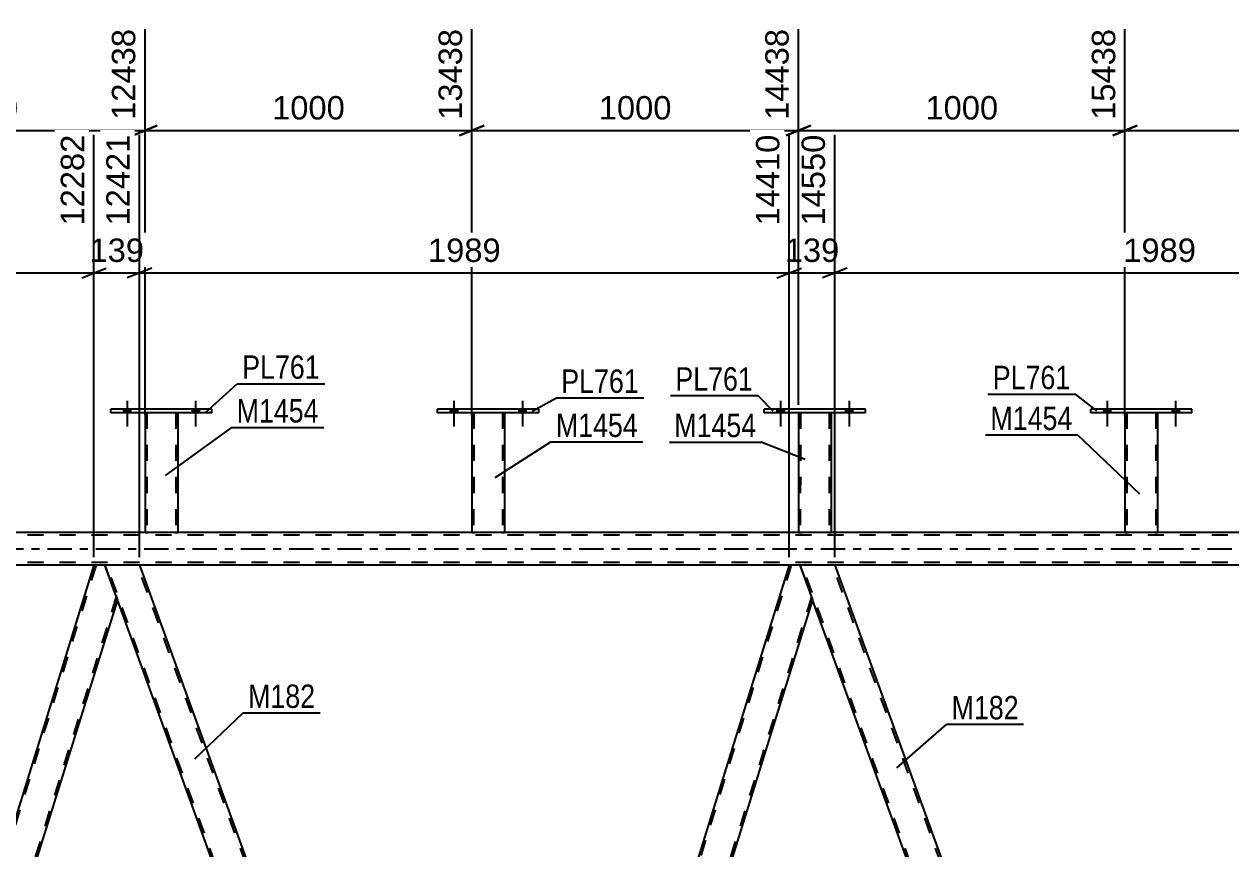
# Model space of a CAD drawing. Header units: millimetres. Extents: x 0 to 841, y 0 to 594.
# Drawn here: x 531.3 to 679.1, y 399.6 to 500.5 of the extents above; entities that cross this region are included whole.
import ezdxf

# ---------------------------------------------------------------- set-up
doc = ezdxf.new("R2010")
doc.units = ezdxf.units.MM
doc.linetypes.add('DXK_LINE_DOT2', pattern=[3.9198, 1.9599, -1.9599])
doc.linetypes.add('DXK_LINE_DOT3', pattern=[5.9187, 2.979, -0.9799, 0.9799, -0.9799])
doc.styles.add('Arial', font='arial.ttf', dxfattribs={"height": 0.2})
doc.styles.add('Arial Narrow', font='ARIALN.TTF', dxfattribs={"height": 0.2})

# ---------------------------------------------------------------- blocks, each defined once
blk = doc.blocks.new('Bolt-318892383-4227 - 4224')
at = {"linetype": 'Continuous'}
for points in [[(663.46, 452.92), (664.34, 452.92), (664.34, 453.4), (663.46, 453.4)], [(671.86, 452.92), (672.74, 452.92), (672.74, 453.4), (671.86, 453.4)]]:
    blk.add_hatch(color=1, dxfattribs=at).paths.add_polyline_path(points)
at = {"color": 1, "linetype": 'Continuous'}
for p, q in [((663.9, 454.4), (663.9, 451.28)), ((672.3, 454.4), (672.3, 451.28)), ((663.46, 453.4), (663.46, 452.92)), ((664.34, 453.4), (664.34, 452.92)), ((671.86, 453.4), (671.86, 452.92)), ((672.74, 453.4), (672.74, 452.92))]:
    blk.add_line(p, q, dxfattribs=at)
blk = doc.blocks.new('Bolt-318892383-4228 - 4224')
at = {"linetype": 'Continuous'}
for points in [[(583.47, 452.92), (584.35, 452.92), (584.35, 453.4), (583.47, 453.4)], [(591.87, 452.92), (592.75, 452.92), (592.75, 453.4), (591.87, 453.4)]]:
    blk.add_hatch(color=1, dxfattribs=at).paths.add_polyline_path(points)
at = {"color": 1, "linetype": 'Continuous'}
for p, q in [((583.91, 454.4), (583.91, 451.28)), ((592.31, 454.4), (592.31, 451.28)), ((583.47, 453.4), (583.47, 452.92)), ((584.35, 453.4), (584.35, 452.92)), ((591.87, 453.4), (591.87, 452.92)), ((592.75, 453.4), (592.75, 452.92))]:
    blk.add_line(p, q, dxfattribs=at)
blk = doc.blocks.new('Bolt-318892383-4229 - 4224')
at = {"linetype": 'Continuous'}
for points in [[(583.47, 452.92), (584.35, 452.92), (584.35, 453.4), (583.47, 453.4)], [(591.87, 452.92), (592.75, 452.92), (592.75, 453.4), (591.87, 453.4)]]:
    blk.add_hatch(color=1, dxfattribs=at).paths.add_polyline_path(points)
at = {"color": 1, "linetype": 'Continuous'}
for p, q in [((583.91, 454.4), (583.91, 451.28)), ((592.31, 454.4), (592.31, 451.28)), ((583.47, 453.4), (583.47, 452.92)), ((584.35, 453.4), (584.35, 452.92)), ((591.87, 453.4), (591.87, 452.92)), ((592.75, 453.4), (592.75, 452.92))]:
    blk.add_line(p, q, dxfattribs=at)
blk = doc.blocks.new('Bolt-318892383-4230 - 4224')
at = {"linetype": 'Continuous'}
for points in [[(543.46, 452.92), (544.34, 452.92), (544.34, 453.4), (543.46, 453.4)], [(551.86, 452.92), (552.74, 452.92), (552.74, 453.4), (551.86, 453.4)]]:
    blk.add_hatch(color=1, dxfattribs=at).paths.add_polyline_path(points)
at = {"color": 1, "linetype": 'Continuous'}
for p, q in [((543.9, 454.4), (543.9, 451.28)), ((552.3, 454.4), (552.3, 451.28)), ((543.46, 453.4), (543.46, 452.92)), ((544.34, 453.4), (544.34, 452.92)), ((551.86, 453.4), (551.86, 452.92)), ((552.74, 453.4), (552.74, 452.92))]:
    blk.add_line(p, q, dxfattribs=at)
blk = doc.blocks.new('Bolt-318892383-4231 - 4224')
at = {"linetype": 'Continuous'}
for points in [[(543.46, 452.92), (544.34, 452.92), (544.34, 453.4), (543.46, 453.4)], [(551.86, 452.92), (552.74, 452.92), (552.74, 453.4), (551.86, 453.4)]]:
    blk.add_hatch(color=1, dxfattribs=at).paths.add_polyline_path(points)
at = {"color": 1, "linetype": 'Continuous'}
for p, q in [((543.9, 454.4), (543.9, 451.28)), ((552.3, 454.4), (552.3, 451.28)), ((543.46, 453.4), (543.46, 452.92)), ((544.34, 453.4), (544.34, 452.92)), ((551.86, 453.4), (551.86, 452.92)), ((552.74, 453.4), (552.74, 452.92))]:
    blk.add_line(p, q, dxfattribs=at)
blk = doc.blocks.new('Bolt-318892383-4302 - 4224')
at = {"linetype": 'Continuous'}
for points in [[(663.46, 452.92), (664.34, 452.92), (664.34, 453.4), (663.46, 453.4)], [(671.86, 452.92), (672.74, 452.92), (672.74, 453.4), (671.86, 453.4)]]:
    blk.add_hatch(color=1, dxfattribs=at).paths.add_polyline_path(points)
at = {"color": 1, "linetype": 'Continuous'}
for p, q in [((663.9, 454.4), (663.9, 451.28)), ((672.3, 454.4), (672.3, 451.28)), ((663.46, 453.4), (663.46, 452.92)), ((664.34, 453.4), (664.34, 452.92)), ((671.86, 453.4), (671.86, 452.92)), ((672.74, 453.4), (672.74, 452.92))]:
    blk.add_line(p, q, dxfattribs=at)
blk = doc.blocks.new('Part-318892383-4434 - 4224')
at = {"color": 2, "linetype": 'Continuous'}
for p, q in [((541.9, 452.92), (541.9, 453.4)), ((554.3, 453.4), (541.9, 453.4)), ((554.3, 452.92), (541.9, 452.92)), ((554.3, 452.92), (554.3, 453.4))]:
    blk.add_line(p, q, dxfattribs=at)
blk = doc.blocks.new('Bolt-318892383-4250 - 4224')
at = {"linetype": 'Continuous'}
for points in [[(623.47, 452.92), (624.35, 452.92), (624.35, 453.4), (623.47, 453.4)], [(631.87, 452.92), (632.75, 452.92), (632.75, 453.4), (631.87, 453.4)]]:
    blk.add_hatch(color=1, dxfattribs=at).paths.add_polyline_path(points)
at = {"color": 1, "linetype": 'Continuous'}
for p, q in [((623.91, 454.4), (623.91, 451.28)), ((632.31, 454.4), (632.31, 451.28)), ((623.47, 453.4), (623.47, 452.92)), ((624.35, 453.4), (624.35, 452.92)), ((631.87, 453.4), (631.87, 452.92)), ((632.75, 453.4), (632.75, 452.92))]:
    blk.add_line(p, q, dxfattribs=at)
blk = doc.blocks.new('Bolt-318892383-4251 - 4224')
at = {"linetype": 'Continuous'}
for points in [[(623.47, 452.92), (624.35, 452.92), (624.35, 453.4), (623.47, 453.4)], [(631.87, 452.92), (632.75, 452.92), (632.75, 453.4), (631.87, 453.4)]]:
    blk.add_hatch(color=1, dxfattribs=at).paths.add_polyline_path(points)
at = {"color": 1, "linetype": 'Continuous'}
for p, q in [((623.91, 454.4), (623.91, 451.28)), ((632.31, 454.4), (632.31, 451.28)), ((623.47, 453.4), (623.47, 452.92)), ((624.35, 453.4), (624.35, 452.92)), ((631.87, 453.4), (631.87, 452.92)), ((632.75, 453.4), (632.75, 452.92))]:
    blk.add_line(p, q, dxfattribs=at)
blk = doc.blocks.new('Part-318892383-4337 - 4224')
at = {"color": 2, "linetype": 'Continuous'}
for p, q in [((661.9, 452.92), (661.9, 453.4)), ((674.3, 453.4), (661.9, 453.4)), ((674.3, 452.92), (661.9, 452.92)), ((674.3, 452.92), (674.3, 453.4))]:
    blk.add_line(p, q, dxfattribs=at)
blk = doc.blocks.new('Part-318892383-4277 - 4224')
at = {"color": 2, "linetype": 'Continuous'}
for p, q in [((626.11, 452.92), (626.1, 438.28)), ((630.11, 452.92), (630.1, 438.28)), ((626.14, 438.28), (626.1, 438.28)), ((626.24, 438.28), (626.14, 438.28)), ((626.4, 438.28), (626.24, 438.28)), ((629.81, 438.28), (626.4, 438.28)), ((629.96, 438.28), (629.81, 438.28)), ((630.07, 438.28), (629.96, 438.28)), ((630.1, 438.28), (630.07, 438.28))]:
    blk.add_line(p, q, dxfattribs=at)
at = {"color": 7, "linetype": 'DXK_LINE_DOT2'}
for p, q in [((626.11, 452.92), (626.11, 452.92)), ((626.11, 452.92), (626.11, 452.92)), ((626.11, 452.92), (626.11, 452.92)), ((626.14, 452.92), (626.11, 452.92)), ((626.11, 452.92), (626.14, 452.92)), ((626.25, 452.92), (626.14, 452.92)), ((626.14, 452.92), (626.25, 452.92)), ((626.4, 452.92), (626.25, 452.92)), ((626.25, 452.92), (626.4, 452.92)), ((626.35, 452.92), (626.34, 438.28)), ((626.35, 452.92), (626.35, 452.92)), ((626.37, 452.92), (626.35, 452.92)), ((626.35, 452.92), (626.37, 452.92)), ((626.42, 452.92), (626.37, 452.92)), ((626.37, 452.92), (626.42, 452.92)), ((629.81, 452.92), (626.4, 452.92)), ((629.81, 452.92), (626.4, 452.92)), ((629.72, 452.92), (626.42, 452.92)), ((626.42, 452.92), (626.5, 452.92)), ((629.8, 452.92), (626.5, 452.92)), ((629.8, 452.92), (629.72, 452.92)), ((629.85, 452.92), (629.8, 452.92)), ((629.8, 452.92), (629.85, 452.92)), ((629.81, 452.92), (629.97, 452.92)), ((629.97, 452.92), (629.81, 452.92)), ((629.87, 452.92), (629.85, 452.92)), ((629.85, 452.92), (629.87, 452.92)), ((629.87, 452.92), (629.86, 438.28)), ((629.87, 452.92), (629.87, 452.92)), ((629.97, 452.92), (630.07, 452.92)), ((630.07, 452.92), (629.97, 452.92)), ((630.07, 452.92), (630.11, 452.92)), ((630.11, 452.92), (630.07, 452.92)), ((630.11, 452.92), (630.11, 452.92)), ((630.11, 452.92), (630.11, 452.92)), ((630.11, 452.92), (630.11, 452.92)), ((626.1, 438.28), (626.14, 438.28)), ((626.14, 438.28), (626.24, 438.28)), ((626.24, 438.28), (626.4, 438.28)), ((626.36, 438.28), (626.34, 438.28)), ((626.34, 438.28), (626.36, 438.28)), ((626.41, 438.28), (626.36, 438.28)), ((626.36, 438.28), (626.4, 438.28)), ((629.81, 438.28), (626.4, 438.28)), ((626.4, 438.28), (626.41, 438.28)), ((629.71, 438.28), (626.41, 438.28)), ((626.41, 438.28), (626.49, 438.28)), ((629.79, 438.28), (626.49, 438.28)), ((629.79, 438.28), (629.71, 438.28)), ((629.84, 438.28), (629.79, 438.28)), ((629.79, 438.28), (629.84, 438.28)), ((629.81, 438.28), (629.96, 438.28)), ((629.86, 438.28), (629.84, 438.28)), ((629.84, 438.28), (629.86, 438.28)), ((629.96, 438.28), (630.07, 438.28)), ((630.07, 438.28), (630.1, 438.28))]:
    blk.add_line(p, q, dxfattribs=at)
blk = doc.blocks.new('Part-318892383-4353 - 4224')
at = {"color": 7, "linetype": 'DXK_LINE_DOT2'}
for p, q in [((768.84, 437.96), (84.35, 437.96)), ((550.1, 438.28), (546.1, 438.28)), ((590.1, 438.28), (586.1, 438.28)), ((630.1, 438.28), (626.1, 438.28)), ((670.1, 438.28), (666.1, 438.28)), ((768.84, 434.6), (84.35, 434.6)), ((545.42, 434.28), (539.85, 434.28)), ((630.56, 434.28), (624.98, 434.28))]:
    blk.add_line(p, q, dxfattribs=at)
at = {"color": 2, "linetype": 'Continuous'}
for p, q in [((546.1, 438.28), (510.1, 438.28)), ((586.1, 438.28), (550.1, 438.28)), ((626.1, 438.28), (590.1, 438.28)), ((666.1, 438.28), (630.1, 438.28)), ((706.1, 438.28), (670.1, 438.28)), ((539.85, 434.28), (460.29, 434.28)), ((624.98, 434.28), (545.42, 434.28)), ((710.12, 434.28), (630.56, 434.28))]:
    blk.add_line(p, q, dxfattribs=at)
at = {"color": 7, "linetype": 'DXK_LINE_DOT3'}
blk.add_line((84.35, 436.28), (778.64, 436.28), dxfattribs=at)
blk = doc.blocks.new('Part-318892383-4419 - 4224')
at = {"color": 2, "linetype": 'Continuous'}
for p, q in [((621.91, 452.92), (621.91, 453.4)), ((634.31, 453.4), (621.91, 453.4)), ((634.31, 452.92), (621.91, 452.92)), ((634.31, 452.92), (634.31, 453.4))]:
    blk.add_line(p, q, dxfattribs=at)
blk = doc.blocks.new('Part-318892383-4424 - 4224')
at = {"color": 2, "linetype": 'Continuous'}
for p, q in [((581.91, 452.92), (581.91, 453.4)), ((594.31, 453.4), (581.91, 453.4)), ((594.31, 452.92), (581.91, 452.92)), ((594.31, 452.92), (594.31, 453.4))]:
    blk.add_line(p, q, dxfattribs=at)
blk = doc.blocks.new('Part-318892383-4429 - 4224')
at = {"color": 2, "linetype": 'Continuous'}
for p, q in [((586.11, 452.92), (586.1, 438.28)), ((590.11, 452.92), (590.1, 438.28)), ((586.14, 438.28), (586.1, 438.28)), ((586.24, 438.28), (586.14, 438.28)), ((586.4, 438.28), (586.24, 438.28)), ((589.81, 438.28), (586.4, 438.28)), ((589.96, 438.28), (589.81, 438.28)), ((590.07, 438.28), (589.96, 438.28)), ((590.1, 438.28), (590.07, 438.28))]:
    blk.add_line(p, q, dxfattribs=at)
at = {"color": 7, "linetype": 'DXK_LINE_DOT2'}
for p, q in [((586.11, 452.92), (586.11, 452.92)), ((586.11, 452.92), (586.11, 452.92)), ((586.11, 452.92), (586.11, 452.92)), ((586.14, 452.92), (586.11, 452.92)), ((586.11, 452.92), (586.14, 452.92)), ((586.25, 452.92), (586.14, 452.92)), ((586.14, 452.92), (586.25, 452.92)), ((586.4, 452.92), (586.25, 452.92)), ((586.25, 452.92), (586.4, 452.92)), ((586.35, 452.92), (586.34, 438.28)), ((586.35, 452.92), (586.35, 452.92)), ((586.37, 452.92), (586.35, 452.92)), ((586.35, 452.92), (586.37, 452.92)), ((586.42, 452.92), (586.37, 452.92)), ((586.37, 452.92), (586.42, 452.92)), ((589.81, 452.92), (586.4, 452.92)), ((589.81, 452.92), (586.4, 452.92)), ((589.72, 452.92), (586.42, 452.92)), ((586.42, 452.92), (586.5, 452.92)), ((589.8, 452.92), (586.5, 452.92)), ((589.8, 452.92), (589.72, 452.92)), ((589.85, 452.92), (589.8, 452.92)), ((589.8, 452.92), (589.85, 452.92)), ((589.81, 452.92), (589.97, 452.92)), ((589.97, 452.92), (589.81, 452.92)), ((589.87, 452.92), (589.85, 452.92)), ((589.85, 452.92), (589.87, 452.92)), ((589.87, 452.92), (589.86, 438.28)), ((589.87, 452.92), (589.87, 452.92)), ((589.97, 452.92), (590.07, 452.92)), ((590.07, 452.92), (589.97, 452.92)), ((590.07, 452.92), (590.11, 452.92)), ((590.11, 452.92), (590.07, 452.92)), ((590.11, 452.92), (590.11, 452.92)), ((590.11, 452.92), (590.11, 452.92)), ((590.11, 452.92), (590.11, 452.92)), ((586.1, 438.28), (586.14, 438.28)), ((586.14, 438.28), (586.24, 438.28)), ((586.24, 438.28), (586.4, 438.28)), ((586.36, 438.28), (586.34, 438.28)), ((586.34, 438.28), (586.36, 438.28)), ((586.41, 438.28), (586.36, 438.28)), ((586.36, 438.28), (586.4, 438.28)), ((589.81, 438.28), (586.4, 438.28)), ((586.4, 438.28), (586.41, 438.28)), ((589.71, 438.28), (586.41, 438.28)), ((586.41, 438.28), (586.49, 438.28)), ((589.79, 438.28), (586.49, 438.28)), ((589.79, 438.28), (589.71, 438.28)), ((589.84, 438.28), (589.79, 438.28)), ((589.79, 438.28), (589.84, 438.28)), ((589.81, 438.28), (589.96, 438.28)), ((589.86, 438.28), (589.84, 438.28)), ((589.84, 438.28), (589.86, 438.28)), ((589.96, 438.28), (590.07, 438.28)), ((590.07, 438.28), (590.1, 438.28))]:
    blk.add_line(p, q, dxfattribs=at)
blk = doc.blocks.new('Part-318892383-4439 - 4224')
at = {"color": 2, "linetype": 'Continuous'}
for p, q in [((546.1, 452.92), (546.1, 438.28)), ((550.1, 452.92), (550.1, 438.28)), ((546.13, 438.28), (546.1, 438.28)), ((546.24, 438.28), (546.13, 438.28)), ((546.39, 438.28), (546.24, 438.28)), ((549.8, 438.28), (546.39, 438.28)), ((549.96, 438.28), (549.8, 438.28)), ((550.06, 438.28), (549.96, 438.28)), ((550.1, 438.28), (550.06, 438.28))]:
    blk.add_line(p, q, dxfattribs=at)
at = {"color": 7, "linetype": 'DXK_LINE_DOT2'}
for p, q in [((546.1, 452.92), (546.1, 452.92)), ((546.1, 452.92), (546.1, 452.92)), ((546.1, 452.92), (546.1, 452.92)), ((546.14, 452.92), (546.1, 452.92)), ((546.1, 452.92), (546.14, 452.92)), ((546.24, 452.92), (546.14, 452.92)), ((546.14, 452.92), (546.24, 452.92)), ((546.4, 452.92), (546.24, 452.92)), ((546.24, 452.92), (546.4, 452.92)), ((546.34, 452.92), (546.34, 452.92)), ((546.34, 452.92), (546.34, 438.28)), ((546.36, 452.92), (546.34, 452.92)), ((546.34, 452.92), (546.36, 452.92)), ((546.41, 452.92), (546.36, 452.92)), ((546.36, 452.92), (546.41, 452.92)), ((549.81, 452.92), (546.4, 452.92)), ((549.81, 452.92), (546.4, 452.92)), ((549.71, 452.92), (546.41, 452.92)), ((546.41, 452.92), (546.49, 452.92)), ((549.79, 452.92), (546.49, 452.92)), ((549.79, 452.92), (549.71, 452.92)), ((549.84, 452.92), (549.79, 452.92)), ((549.79, 452.92), (549.84, 452.92)), ((549.81, 452.92), (549.96, 452.92)), ((549.96, 452.92), (549.81, 452.92)), ((549.86, 452.92), (549.84, 452.92)), ((549.84, 452.92), (549.86, 452.92)), ((549.86, 452.92), (549.86, 452.92)), ((549.86, 452.92), (549.86, 438.28)), ((549.96, 452.92), (550.07, 452.92)), ((550.07, 452.92), (549.96, 452.92)), ((550.07, 452.92), (550.1, 452.92)), ((550.1, 452.92), (550.07, 452.92)), ((550.1, 452.92), (550.1, 452.92)), ((550.1, 452.92), (550.1, 452.92)), ((550.1, 452.92), (550.1, 452.92)), ((546.1, 438.28), (546.13, 438.28)), ((546.13, 438.28), (546.24, 438.28)), ((546.24, 438.28), (546.39, 438.28)), ((546.36, 438.28), (546.34, 438.28)), ((546.34, 438.28), (546.36, 438.28)), ((546.41, 438.28), (546.36, 438.28)), ((546.36, 438.28), (546.39, 438.28)), ((549.8, 438.28), (546.39, 438.28)), ((546.39, 438.28), (546.41, 438.28)), ((549.71, 438.28), (546.41, 438.28)), ((546.41, 438.28), (546.49, 438.28)), ((549.84, 438.28), (546.49, 438.28)), ((549.79, 438.28), (549.71, 438.28)), ((549.84, 438.28), (549.79, 438.28)), ((549.8, 438.28), (549.96, 438.28)), ((549.86, 438.28), (549.84, 438.28)), ((549.84, 438.28), (549.86, 438.28)), ((549.96, 438.28), (550.06, 438.28)), ((550.06, 438.28), (550.1, 438.28))]:
    blk.add_line(p, q, dxfattribs=at)
blk = doc.blocks.new('Part-318892383-4444 - 4224')
at = {"color": 2, "linetype": 'Continuous'}
for p, q in [((666.1, 452.92), (666.1, 438.28)), ((670.1, 452.92), (670.1, 438.28)), ((666.13, 438.28), (666.1, 438.28)), ((666.24, 438.28), (666.13, 438.28)), ((666.39, 438.28), (666.24, 438.28)), ((669.8, 438.28), (666.39, 438.28)), ((669.96, 438.28), (669.8, 438.28)), ((670.06, 438.28), (669.96, 438.28)), ((670.1, 438.28), (670.06, 438.28))]:
    blk.add_line(p, q, dxfattribs=at)
at = {"color": 7, "linetype": 'DXK_LINE_DOT2'}
for p, q in [((666.1, 452.92), (666.1, 452.92)), ((666.1, 452.92), (666.1, 452.92)), ((666.1, 452.92), (666.1, 452.92)), ((666.14, 452.92), (666.1, 452.92)), ((666.1, 452.92), (666.14, 452.92)), ((666.24, 452.92), (666.14, 452.92)), ((666.14, 452.92), (666.24, 452.92)), ((666.4, 452.92), (666.24, 452.92)), ((666.24, 452.92), (666.4, 452.92)), ((666.34, 452.92), (666.34, 452.92)), ((666.34, 452.92), (666.34, 438.28)), ((666.36, 452.92), (666.34, 452.92)), ((666.34, 452.92), (666.36, 452.92)), ((666.41, 452.92), (666.36, 452.92)), ((666.36, 452.92), (666.41, 452.92)), ((669.81, 452.92), (666.4, 452.92)), ((669.81, 452.92), (666.4, 452.92)), ((669.71, 452.92), (666.41, 452.92)), ((666.41, 452.92), (666.49, 452.92)), ((669.79, 452.92), (666.49, 452.92)), ((669.79, 452.92), (669.71, 452.92)), ((669.84, 452.92), (669.79, 452.92)), ((669.79, 452.92), (669.84, 452.92)), ((669.81, 452.92), (669.96, 452.92)), ((669.96, 452.92), (669.81, 452.92)), ((669.86, 452.92), (669.84, 452.92)), ((669.84, 452.92), (669.86, 452.92)), ((669.86, 452.92), (669.86, 452.92)), ((669.86, 452.92), (669.86, 438.28)), ((669.96, 452.92), (670.06, 452.92)), ((670.06, 452.92), (669.96, 452.92)), ((670.06, 452.92), (670.1, 452.92)), ((670.1, 452.92), (670.06, 452.92)), ((670.1, 452.92), (670.1, 452.92)), ((670.1, 452.92), (670.1, 452.92)), ((670.1, 452.92), (670.1, 452.92)), ((666.1, 438.28), (666.13, 438.28)), ((666.13, 438.28), (666.24, 438.28)), ((666.24, 438.28), (666.39, 438.28)), ((666.36, 438.28), (666.34, 438.28)), ((666.34, 438.28), (666.36, 438.28)), ((666.41, 438.28), (666.36, 438.28)), ((666.36, 438.28), (666.39, 438.28)), ((669.8, 438.28), (666.39, 438.28)), ((666.39, 438.28), (666.41, 438.28)), ((669.71, 438.28), (666.41, 438.28)), ((666.41, 438.28), (666.48, 438.28)), ((669.84, 438.28), (666.48, 438.28)), ((669.79, 438.28), (669.71, 438.28)), ((669.84, 438.28), (669.79, 438.28)), ((669.8, 438.28), (669.96, 438.28)), ((669.86, 438.28), (669.84, 438.28)), ((669.84, 438.28), (669.86, 438.28)), ((669.96, 438.28), (670.06, 438.28)), ((670.06, 438.28), (670.1, 438.28))]:
    blk.add_line(p, q, dxfattribs=at)
blk = doc.blocks.new('Part-318892383-4576 - 4224')
at = {"color": 2, "linetype": 'Continuous'}
for p, q in [((545.42, 434.28), (541.17, 434.28)), ((545.42, 434.28), (588.28, 316.53)), ((585.29, 313.06), (542.71, 430.03))]:
    blk.add_line(p, q, dxfattribs=at)
at = {"color": 7, "linetype": 'DXK_LINE_DOT2'}
for p, q in [((541.17, 434.28), (542.71, 430.03)), ((585.54, 313.06), (541.42, 434.28)), ((541.42, 434.28), (541.44, 434.28)), ((589.29, 313.06), (545.17, 434.28)), ((589.54, 313.06), (588.28, 316.53)), ((589.54, 313.06), (585.29, 313.06))]:
    blk.add_line(p, q, dxfattribs=at)
blk = doc.blocks.new('Part-318892383-4618 - 4224')
at = {"color": 7, "linetype": 'DXK_LINE_DOT2'}
for p, q in [((540.1, 434.28), (503.28, 316.16)), ((542.58, 430.4), (506, 313.06)), ((503.56, 317.88), (503.15, 316.53)), ((507.75, 317.88), (506.25, 313.06)), ((504.41, 313.06), (503.15, 316.53)), ((506.25, 313.06), (504.41, 313.06))]:
    blk.add_line(p, q, dxfattribs=at)
at = {"color": 2, "linetype": 'Continuous'}
for p, q in [((539.85, 434.28), (503.56, 317.88)), ((541.17, 434.28), (539.85, 434.28)), ((542.71, 430.03), (541.17, 434.28)), ((542.71, 430.03), (507.75, 317.88))]:
    blk.add_line(p, q, dxfattribs=at)
blk = doc.blocks.new('Part-318892383-4650 - 4224')
at = {"color": 7, "linetype": 'DXK_LINE_DOT2'}
for p, q in [((710.37, 434.28), (673.55, 316.16)), ((710.15, 434.28), (711.43, 434.28)), ((711.58, 433.88), (711.43, 434.28)), ((712.85, 430.4), (676.27, 313.06)), ((673.83, 317.88), (673.41, 316.53)), ((678.02, 317.88), (676.52, 313.06)), ((674.68, 313.06), (673.41, 316.53)), ((676.52, 313.06), (674.68, 313.06))]:
    blk.add_line(p, q, dxfattribs=at)
at = {"color": 2, "linetype": 'Continuous'}
for p, q in [((710.12, 434.28), (673.83, 317.88)), ((710.15, 434.28), (710.12, 434.28)), ((710.18, 434.28), (710.15, 434.28)), ((711.58, 433.88), (712.98, 430.03)), ((712.98, 430.03), (678.02, 317.88))]:
    blk.add_line(p, q, dxfattribs=at)
blk = doc.blocks.new('Part-318892383-4655 - 4224')
at = {"color": 2, "linetype": 'Continuous'}
for p, q in [((624.98, 434.28), (588.28, 316.53)), ((626.3, 434.28), (624.98, 434.28)), ((626.3, 434.28), (627.85, 430.03)), ((627.85, 430.03), (591.39, 313.06)), ((589.54, 313.06), (588.28, 316.53))]:
    blk.add_line(p, q, dxfattribs=at)
at = {"color": 7, "linetype": 'DXK_LINE_DOT2'}
for p, q in [((625.23, 434.28), (588.41, 316.16)), ((627.71, 430.4), (591.14, 313.06)), ((591.39, 313.06), (589.54, 313.06))]:
    blk.add_line(p, q, dxfattribs=at)
blk = doc.blocks.new('Part-318892383-4669 - 4224')
at = {"color": 2, "linetype": 'Continuous'}
for p, q in [((630.56, 434.28), (626.3, 434.28)), ((630.56, 434.28), (672.92, 317.88)), ((668.67, 317.88), (627.85, 430.03))]:
    blk.add_line(p, q, dxfattribs=at)
at = {"color": 7, "linetype": 'DXK_LINE_DOT2'}
for p, q in [((626.3, 434.28), (627.85, 430.03)), ((670.68, 313.06), (626.56, 434.28)), ((626.56, 434.28), (626.57, 434.28)), ((674.42, 313.06), (630.3, 434.28)), ((670.42, 313.06), (668.67, 317.88)), ((674.68, 313.06), (672.92, 317.88)), ((674.68, 313.06), (670.42, 313.06))]:
    blk.add_line(p, q, dxfattribs=at)
blk = doc.blocks.new('StraightDimension-318892383-5406 - 4224')
at = {"color": 7, "linetype": 'Continuous'}
for p, q in [((546.1, 452.63), (546.1, 499.92)), ((586.11, 452.62), (586.11, 499.92)), ((547.6, 488.1), (544.6, 486.9)), ((584.61, 486.9), (587.61, 488.1)), ((546.1, 487.5), (586.11, 487.5))]:
    blk.add_line(p, q, dxfattribs=at)
at = {"color": 0}
blk.add_wipeout([(571.15, 488.25), (571.15, 492.45), (561.06, 492.45), (561.06, 488.25)], dxfattribs=at)
at = {"color": 3, "style": 'Arial'}
blk.add_text('1000', height=2.865, dxfattribs=at).set_placement((561.66, 488.85))
at = {"color": 0, "linetype": 'Continuous'}
blk.add_wipeout([(585.51, 500.52), (581.31, 500.52), (581.31, 488.2), (585.51, 488.2)], dxfattribs=at)
at = {"color": 3, "linetype": 'Continuous', "style": 'Arial'}
blk.add_text('13438', height=2.865, rotation=90.0002, dxfattribs=at).set_placement((584.91, 488.8))
blk = doc.blocks.new('StraightDimension-318892383-5430 - 4224')
at = {"color": 7, "linetype": 'Continuous'}
for p, q in [((666.1, 452.59), (666.1, 499.92)), ((706.1, 451.44), (706.1, 499.92)), ((667.6, 488.1), (664.6, 486.9)), ((704.6, 486.9), (707.6, 488.1)), ((666.1, 487.5), (706.1, 487.5))]:
    blk.add_line(p, q, dxfattribs=at)
at = {"color": 0}
blk.add_wipeout([(691.15, 488.25), (691.15, 492.45), (681.05, 492.45), (681.05, 488.25)], dxfattribs=at)
at = {"color": 3, "style": 'Arial'}
blk.add_text('1000', height=2.865, dxfattribs=at).set_placement((681.65, 488.85))
at = {"color": 0, "linetype": 'Continuous'}
blk.add_wipeout([(705.5, 500.52), (701.3, 500.52), (701.3, 488.2), (705.5, 488.2)], dxfattribs=at)
at = {"color": 3, "linetype": 'Continuous', "style": 'Arial'}
blk.add_text('16438', height=2.865, rotation=90.0002, dxfattribs=at).set_placement((704.9, 488.8))
blk = doc.blocks.new('StraightDimension-318892383-5398 - 4224')
at = {"color": 7, "linetype": 'Continuous'}
for p, q in [((506.11, 453.34), (506.11, 499.92)), ((546.1, 452.63), (546.1, 499.92)), ((507.61, 488.1), (504.61, 486.9)), ((544.6, 486.9), (547.6, 488.1)), ((506.11, 487.5), (546.1, 487.5))]:
    blk.add_line(p, q, dxfattribs=at)
at = {"color": 0}
blk.add_wipeout([(531.15, 488.25), (531.15, 492.45), (521.06, 492.45), (521.06, 488.25)], dxfattribs=at)
at = {"color": 3, "style": 'Arial'}
blk.add_text('1000', height=2.865, dxfattribs=at).set_placement((521.66, 488.85))
at = {"color": 0, "linetype": 'Continuous'}
blk.add_wipeout([(545.5, 500.52), (541.3, 500.52), (541.3, 488.2), (545.5, 488.2)], dxfattribs=at)
at = {"color": 3, "linetype": 'Continuous', "style": 'Arial'}
blk.add_text('12438', height=2.865, rotation=90.0002, dxfattribs=at).set_placement((544.9, 488.8))
blk = doc.blocks.new('StraightDimension-318892383-5612 - 4224')
at = {"color": 7, "linetype": 'Continuous'}
for p, q in [((539.85, 435.28), (539.85, 486.98)), ((545.42, 435.28), (545.42, 486.98)), ((538.35, 469.46), (541.35, 470.66)), ((539.85, 470.06), (545.42, 470.06)), ((546.92, 470.66), (543.92, 469.46))]:
    blk.add_line(p, q, dxfattribs=at)
at = {"color": 0}
blk.add_wipeout([(546.57, 470.81), (546.57, 475.01), (538.7, 475.01), (538.7, 470.81)], dxfattribs=at)
at = {"color": 3, "style": 'Arial'}
blk.add_text('139', height=2.865, dxfattribs=at).set_placement((539.3, 471.41))
at = {"color": 0, "linetype": 'Continuous'}
blk.add_wipeout([(544.82, 487.58), (540.62, 487.58), (540.62, 475.26), (544.82, 475.26)], dxfattribs=at)
at = {"color": 3, "linetype": 'Continuous', "style": 'Arial'}
blk.add_text('12421', height=2.865, rotation=90.0002, dxfattribs=at).set_placement((544.22, 475.86))
blk = doc.blocks.new('StraightDimension-318892383-5644 - 4224')
at = {"color": 7, "linetype": 'Continuous'}
for p, q in [((624.98, 435.28), (624.98, 486.98)), ((630.56, 435.28), (630.56, 486.98)), ((623.48, 469.46), (626.48, 470.66)), ((624.98, 470.06), (630.56, 470.06)), ((632.06, 470.66), (629.06, 469.46))]:
    blk.add_line(p, q, dxfattribs=at)
at = {"color": 0}
blk.add_wipeout([(631.7, 470.81), (631.7, 475.01), (623.83, 475.01), (623.83, 470.81)], dxfattribs=at)
at = {"color": 3, "style": 'Arial'}
blk.add_text('139', height=2.865, dxfattribs=at).set_placement((624.43, 471.41))
at = {"color": 0, "linetype": 'Continuous'}
blk.add_wipeout([(629.96, 487.58), (625.76, 487.58), (625.76, 475.26), (629.96, 475.26)], dxfattribs=at)
at = {"color": 3, "linetype": 'Continuous', "style": 'Arial'}
blk.add_text('14550', height=2.865, rotation=90.0002, dxfattribs=at).set_placement((629.36, 475.86))
blk = doc.blocks.new('StraightDimension-318892383-5414 - 4224')
at = {"color": 7, "linetype": 'Continuous'}
for p, q in [((586.11, 452.62), (586.11, 499.92)), ((626.11, 453.92), (626.11, 499.92)), ((587.61, 488.1), (584.61, 486.9)), ((624.61, 486.9), (627.61, 488.1)), ((586.11, 487.5), (626.11, 487.5))]:
    blk.add_line(p, q, dxfattribs=at)
at = {"color": 0}
blk.add_wipeout([(611.15, 488.25), (611.15, 492.45), (601.06, 492.45), (601.06, 488.25)], dxfattribs=at)
at = {"color": 3, "style": 'Arial'}
blk.add_text('1000', height=2.865, dxfattribs=at).set_placement((601.66, 488.85))
at = {"color": 0, "linetype": 'Continuous'}
blk.add_wipeout([(625.51, 500.52), (621.31, 500.52), (621.31, 488.2), (625.51, 488.2)], dxfattribs=at)
at = {"color": 3, "linetype": 'Continuous', "style": 'Arial'}
blk.add_text('14438', height=2.865, rotation=90.0002, dxfattribs=at).set_placement((624.91, 488.8))
blk = doc.blocks.new('StraightDimension-318892383-5422 - 4224')
at = {"color": 7, "linetype": 'Continuous'}
for p, q in [((626.11, 453.92), (626.11, 499.92)), ((666.1, 452.59), (666.1, 499.92)), ((627.61, 488.1), (624.61, 486.9)), ((664.6, 486.9), (667.6, 488.1)), ((626.11, 487.5), (666.1, 487.5))]:
    blk.add_line(p, q, dxfattribs=at)
at = {"color": 0}
blk.add_wipeout([(651.15, 488.25), (651.15, 492.45), (641.06, 492.45), (641.06, 488.25)], dxfattribs=at)
at = {"color": 3, "style": 'Arial'}
blk.add_text('1000', height=2.865, dxfattribs=at).set_placement((641.66, 488.85))
at = {"color": 0, "linetype": 'Continuous'}
blk.add_wipeout([(665.5, 500.52), (661.3, 500.52), (661.3, 488.2), (665.5, 488.2)], dxfattribs=at)
at = {"color": 3, "linetype": 'Continuous', "style": 'Arial'}
blk.add_text('15438', height=2.865, rotation=90.0002, dxfattribs=at).set_placement((664.9, 488.8))
blk = doc.blocks.new('StraightDimension-318892383-5594 - 4224')
at = {"color": 7, "linetype": 'Continuous'}
for p, q in [((460.29, 435.28), (460.29, 486.98)), ((539.85, 435.28), (539.85, 486.98)), ((461.79, 470.66), (458.79, 469.46)), ((460.29, 470.06), (539.85, 470.06)), ((538.35, 469.46), (541.35, 470.66))]:
    blk.add_line(p, q, dxfattribs=at)
at = {"color": 0}
blk.add_wipeout([(505.12, 470.81), (505.12, 475.01), (495.02, 475.01), (495.02, 470.81)], dxfattribs=at)
at = {"color": 3, "style": 'Arial'}
blk.add_text('1989', height=2.865, dxfattribs=at).set_placement((495.62, 471.41))
at = {"color": 0, "linetype": 'Continuous'}
blk.add_wipeout([(539.25, 487.58), (535.05, 487.58), (535.05, 475.26), (539.25, 475.26)], dxfattribs=at)
at = {"color": 3, "linetype": 'Continuous', "style": 'Arial'}
blk.add_text('12282', height=2.865, rotation=90.0002, dxfattribs=at).set_placement((538.65, 475.86))
blk = doc.blocks.new('StraightDimension-318892383-5630 - 4224')
at = {"color": 7, "linetype": 'Continuous'}
for p, q in [((545.42, 435.28), (545.42, 486.98)), ((624.98, 435.28), (624.98, 486.98)), ((546.92, 470.66), (543.92, 469.46)), ((545.42, 470.06), (624.98, 470.06)), ((623.48, 469.46), (626.48, 470.66))]:
    blk.add_line(p, q, dxfattribs=at)
at = {"color": 0}
blk.add_wipeout([(590.25, 470.81), (590.25, 475.01), (580.15, 475.01), (580.15, 470.81)], dxfattribs=at)
at = {"color": 3, "style": 'Arial'}
blk.add_text('1989', height=2.865, dxfattribs=at).set_placement((580.75, 471.41))
at = {"color": 0, "linetype": 'Continuous'}
blk.add_wipeout([(624.38, 487.58), (620.18, 487.58), (620.18, 475.26), (624.38, 475.26)], dxfattribs=at)
at = {"color": 3, "linetype": 'Continuous', "style": 'Arial'}
blk.add_text('14410', height=2.865, rotation=90.0002, dxfattribs=at).set_placement((623.78, 475.86))
blk = doc.blocks.new('StraightDimension-318892383-5658 - 4224')
at = {"color": 7, "linetype": 'Continuous'}
for p, q in [((630.56, 435.28), (630.56, 486.98)), ((710.12, 435.28), (710.12, 486.98)), ((632.06, 470.66), (629.06, 469.46)), ((630.56, 470.06), (710.12, 470.06)), ((708.62, 469.46), (711.62, 470.66))]:
    blk.add_line(p, q, dxfattribs=at)
at = {"color": 0}
blk.add_wipeout([(675.38, 470.81), (675.38, 475.01), (665.29, 475.01), (665.29, 470.81)], dxfattribs=at)
at = {"color": 3, "style": 'Arial'}
blk.add_text('1989', height=2.865, dxfattribs=at).set_placement((665.89, 471.41))
at = {"color": 0, "linetype": 'Continuous'}
blk.add_wipeout([(709.52, 487.58), (705.32, 487.58), (705.32, 475.26), (709.52, 475.26)], dxfattribs=at)
at = {"color": 3, "linetype": 'Continuous', "style": 'Arial'}
blk.add_text('16539', height=2.865, rotation=90.0002, dxfattribs=at).set_placement((708.92, 475.86))
blk = doc.blocks.new('Mark-318892383-4273 - 4224')
at = {"color": 0}
blk.add_wipeout([(620.96, 449.96), (620.96, 452.96), (610.91, 452.96), (610.91, 449.96)], dxfattribs=at)
blk.add_wipeout([(620.96, 449.96), (620.96, 452.96), (610.91, 452.96), (610.91, 449.96)], dxfattribs=at)
at = {"color": 30, "linetype": 'Continuous'}
for p in [(610.31, 449.36), (626.93, 447.22)]:
    blk.add_line(p, (621.56, 449.36), dxfattribs=at)
at = {"color": 3, "style": 'Arial Narrow'}
blk.add_text('M1454', height=2.863, dxfattribs=at).set_placement((610.91, 449.96))
blk = doc.blocks.new('Mark-318892383-4333 - 4224')
at = {"color": 0}
blk.add_wipeout([(659.42, 455.83), (659.42, 458.83), (649.91, 458.83), (649.91, 455.83)], dxfattribs=at)
blk.add_wipeout([(659.42, 455.83), (659.42, 458.83), (649.91, 458.83), (649.91, 455.83)], dxfattribs=at)
at = {"color": 30, "linetype": 'Continuous'}
for p in [(649.31, 455.23), (662.67, 453.2)]:
    blk.add_line(p, (660.02, 455.23), dxfattribs=at)
at = {"color": 3, "style": 'Arial Narrow'}
blk.add_text('PL761', height=2.863, dxfattribs=at).set_placement((649.91, 455.83))
blk = doc.blocks.new('Mark-318892383-4415 - 4224')
at = {"color": 0}
blk.add_wipeout([(620.55, 455.65), (620.55, 458.65), (611.04, 458.65), (611.04, 455.65)], dxfattribs=at)
blk.add_wipeout([(620.55, 455.65), (620.55, 458.65), (611.04, 458.65), (611.04, 455.65)], dxfattribs=at)
at = {"color": 30, "linetype": 'Continuous'}
for p in [(610.44, 455.05), (623.02, 453.15)]:
    blk.add_line(p, (621.15, 455.05), dxfattribs=at)
at = {"color": 3, "style": 'Arial Narrow'}
blk.add_text('PL761', height=2.863, dxfattribs=at).set_placement((611.04, 455.65))
blk = doc.blocks.new('Mark-318892383-4420 - 4224')
at = {"color": 0}
blk.add_wipeout([(606.57, 455.38), (606.57, 458.38), (597.07, 458.38), (597.07, 455.38)], dxfattribs=at)
blk.add_wipeout([(606.57, 455.38), (606.57, 458.38), (597.07, 458.38), (597.07, 455.38)], dxfattribs=at)
at = {"color": 30, "linetype": 'Continuous'}
for p, q in [((593.49, 453.14), (596.47, 454.78)), ((596.47, 454.78), (607.17, 454.78))]:
    blk.add_line(p, q, dxfattribs=at)
at = {"color": 3, "style": 'Arial Narrow'}
blk.add_text('PL761', height=2.863, dxfattribs=at).set_placement((597.07, 455.38))
blk = doc.blocks.new('Mark-318892383-4425 - 4224')
at = {"color": 0}
blk.add_wipeout([(606.46, 449.98), (606.46, 452.98), (596.41, 452.98), (596.41, 449.98)], dxfattribs=at)
blk.add_wipeout([(606.46, 449.98), (606.46, 452.98), (596.41, 452.98), (596.41, 449.98)], dxfattribs=at)
at = {"color": 30, "linetype": 'Continuous'}
for p, q in [((588.97, 445.02), (595.81, 449.38)), ((595.81, 449.38), (607.06, 449.38))]:
    blk.add_line(p, q, dxfattribs=at)
at = {"color": 3, "style": 'Arial Narrow'}
blk.add_text('M1454', height=2.863, dxfattribs=at).set_placement((596.41, 449.98))
blk = doc.blocks.new('Mark-318892383-4430 - 4224')
at = {"color": 0}
blk.add_wipeout([(567.51, 457.1), (567.51, 460.1), (558, 460.1), (558, 457.1)], dxfattribs=at)
blk.add_wipeout([(567.51, 457.1), (567.51, 460.1), (558, 460.1), (558, 457.1)], dxfattribs=at)
at = {"color": 30, "linetype": 'Continuous'}
for p, q in [((553.46, 452.92), (557.4, 456.5)), ((557.4, 456.5), (568.11, 456.5))]:
    blk.add_line(p, q, dxfattribs=at)
at = {"color": 3, "style": 'Arial Narrow'}
blk.add_text('PL761', height=2.863, dxfattribs=at).set_placement((558, 457.1))
blk = doc.blocks.new('Mark-318892383-4435 - 4224')
at = {"color": 0}
blk.add_wipeout([(567.38, 451.75), (567.38, 454.75), (557.32, 454.75), (557.32, 451.75)], dxfattribs=at)
blk.add_wipeout([(567.38, 451.75), (567.38, 454.75), (557.32, 454.75), (557.32, 451.75)], dxfattribs=at)
at = {"color": 30, "linetype": 'Continuous'}
for p, q in [((548.61, 445.28), (556.72, 451.15)), ((556.72, 451.15), (567.98, 451.15))]:
    blk.add_line(p, q, dxfattribs=at)
at = {"color": 3, "style": 'Arial Narrow'}
blk.add_text('M1454', height=2.863, dxfattribs=at).set_placement((557.32, 451.75))
blk = doc.blocks.new('Mark-318892383-4440 - 4224')
at = {"color": 0}
blk.add_wipeout([(659.67, 450.83), (659.67, 453.83), (649.62, 453.83), (649.62, 450.83)], dxfattribs=at)
blk.add_wipeout([(659.67, 450.83), (659.67, 453.83), (649.62, 453.83), (649.62, 450.83)], dxfattribs=at)
at = {"color": 30, "linetype": 'Continuous'}
for p in [(649.02, 450.23), (667.92, 442.98)]:
    blk.add_line(p, (660.27, 450.23), dxfattribs=at)
at = {"color": 3, "style": 'Arial Narrow'}
blk.add_text('M1454', height=2.863, dxfattribs=at).set_placement((649.62, 450.83))
blk = doc.blocks.new('Mark-318892383-4572 - 4224')
at = {"color": 0}
blk.add_wipeout([(566.94, 416.81), (566.94, 419.81), (558.72, 419.81), (558.72, 416.81)], dxfattribs=at)
blk.add_wipeout([(566.94, 416.81), (566.94, 419.81), (558.72, 419.81), (558.72, 416.81)], dxfattribs=at)
at = {"color": 30, "linetype": 'Continuous'}
for p, q in [((552.19, 410.56), (558.12, 416.21)), ((558.12, 416.21), (567.54, 416.21))]:
    blk.add_line(p, q, dxfattribs=at)
at = {"color": 3, "style": 'Arial Narrow'}
blk.add_text('M182', height=2.863, dxfattribs=at).set_placement((558.72, 416.81))
blk = doc.blocks.new('Mark-318892383-4665 - 4224')
at = {"color": 0}
blk.add_wipeout([(653.09, 415.41), (653.09, 418.41), (644.87, 418.41), (644.87, 415.41)], dxfattribs=at)
blk.add_wipeout([(653.09, 415.41), (653.09, 418.41), (644.87, 418.41), (644.87, 415.41)], dxfattribs=at)
at = {"color": 30, "linetype": 'Continuous'}
for p, q in [((638.16, 409.47), (644.27, 414.81)), ((644.27, 414.81), (653.69, 414.81))]:
    blk.add_line(p, q, dxfattribs=at)
at = {"color": 3, "style": 'Arial Narrow'}
blk.add_text('M182', height=2.863, dxfattribs=at).set_placement((644.87, 415.41))

msp = doc.modelspace()

# ---------------------------------------------------------------- block references
for name in ['Bolt-318892383-4230 - 4224', 'Bolt-318892383-4231 - 4224', 'Bolt-318892383-4228 - 4224', 'Bolt-318892383-4229 - 4224', 'Bolt-318892383-4250 - 4224', 'Bolt-318892383-4251 - 4224', 'Bolt-318892383-4227 - 4224', 'Bolt-318892383-4302 - 4224', 'Part-318892383-4434 - 4224', 'Part-318892383-4439 - 4224', 'Part-318892383-4424 - 4224', 'Part-318892383-4429 - 4224', 'Part-318892383-4419 - 4224', 'Part-318892383-4277 - 4224', 'Part-318892383-4337 - 4224', 'Part-318892383-4444 - 4224', 'Part-318892383-4353 - 4224', 'Part-318892383-4618 - 4224', 'Part-318892383-4576 - 4224', 'Part-318892383-4655 - 4224', 'Part-318892383-4669 - 4224', 'Part-318892383-4650 - 4224']:
    msp.add_blockref(name, (0, 0))

# ---------------------------------------------------------------- next in the draw order: block references
for name in ['StraightDimension-318892383-5406 - 4224', 'StraightDimension-318892383-5430 - 4224', 'StraightDimension-318892383-5644 - 4224', 'Mark-318892383-4572 - 4224', 'Mark-318892383-4665 - 4224']:
    msp.add_blockref(name, (0, 0))

# ---------------------------------------------------------------- next in the draw order: block references
for name in ['StraightDimension-318892383-5398 - 4224', 'StraightDimension-318892383-5414 - 4224']:
    msp.add_blockref(name, (0, 0))

# ---------------------------------------------------------------- next in the draw order: block references
for name in ['StraightDimension-318892383-5422 - 4224', 'StraightDimension-318892383-5612 - 4224']:
    msp.add_blockref(name, (0, 0))

# ---------------------------------------------------------------- next in the draw order: block references
for name in ['StraightDimension-318892383-5594 - 4224', 'StraightDimension-318892383-5630 - 4224', 'StraightDimension-318892383-5658 - 4224']:
    msp.add_blockref(name, (0, 0))

# ---------------------------------------------------------------- next in the draw order: block references
for name in ['Mark-318892383-4430 - 4224', 'Mark-318892383-4420 - 4224', 'Mark-318892383-4333 - 4224', 'Mark-318892383-4273 - 4224']:
    msp.add_blockref(name, (0, 0))

# ---------------------------------------------------------------- next in the draw order: block references
for name in ['Mark-318892383-4415 - 4224', 'Mark-318892383-4435 - 4224', 'Mark-318892383-4440 - 4224', 'Mark-318892383-4425 - 4224']:
    msp.add_blockref(name, (0, 0))

doc.saveas('drawing.dxf')
